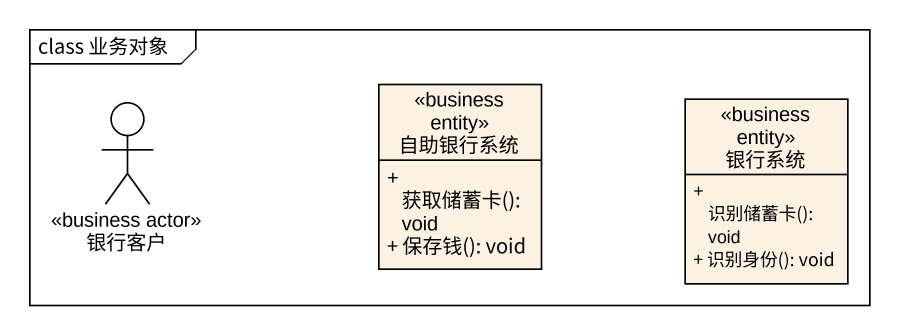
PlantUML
@startuml
mainframe class 业务对象
allowmixing
hide circle
hide empty members
skinparam classAttributeIconSize 0
actor 银行客户 <<business actor>>
class 自助银行系统 <<business entity>> {
  + 获取储蓄卡(): void
  + 保存钱(): void
}
class 银行系统 <<business entity>> {
  + 识别储蓄卡(): void
  + 识别身份(): void
}
@enduml
